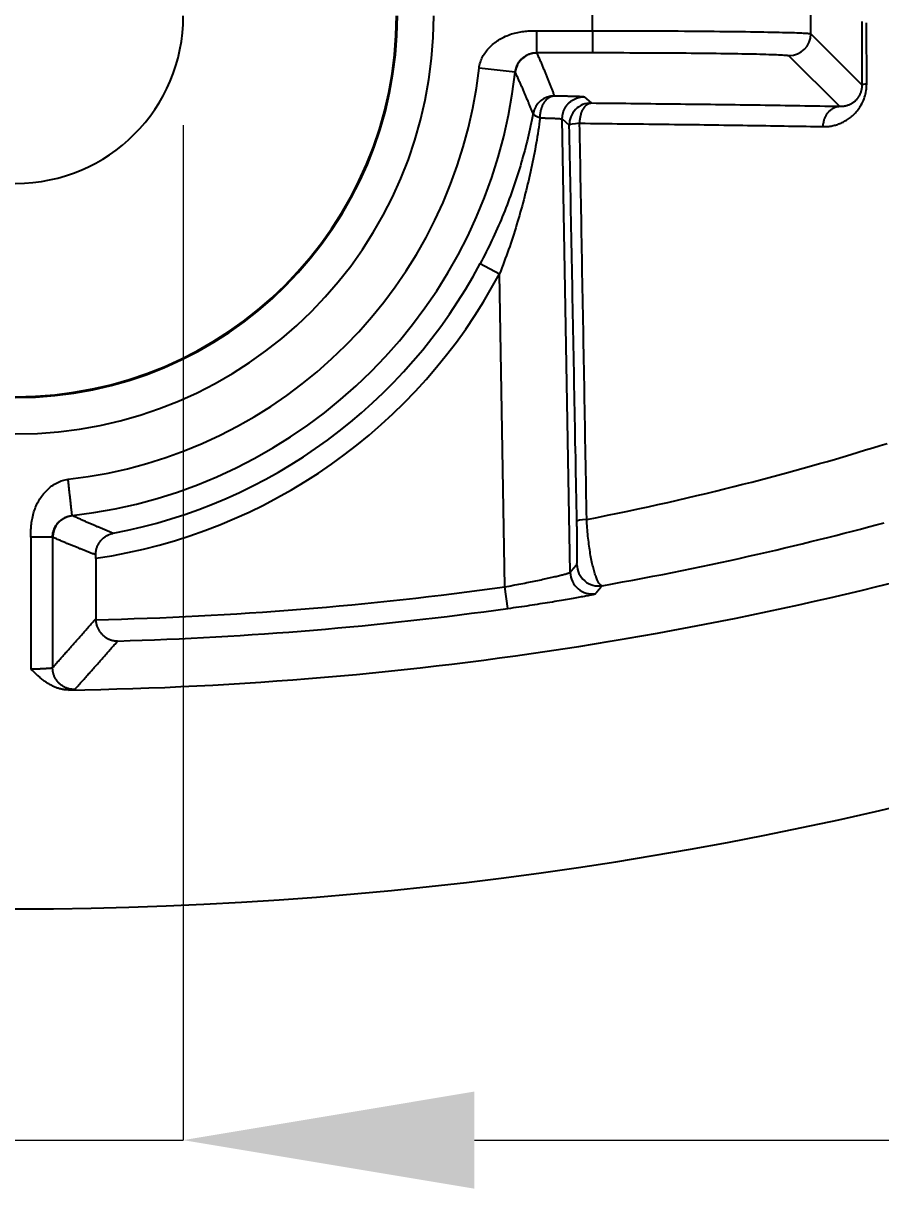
# Model space of a CAD drawing. Extents: x 0 to 395, y 0 to 289.
# Drawn here: x 114.77 to 126.55, y 206.06 to 222.07 of the extents above; entities that cross this region are included whole.
import ezdxf

# ---------------------------------------------------------------- set-up
doc = ezdxf.new("R2010")
doc.units = 0
doc.header["$LTSCALE"] = 10
doc.header["$MEASUREMENT"] = 0
doc.header["$PDMODE"] = 3
doc.header["$PDSIZE"] = -10
doc.layers.get('0').update_dxf_attribs({"linetype": 'CONTINUOUS'})
doc.layers.get('DEFPOINTS').update_dxf_attribs({"linetype": 'CONTINUOUS'})
doc.layers.add('1', color=7, linetype='CONTINUOUS')
doc.styles.add('Daelim Dimension', font='')
doc.styles.get('Daelim Dimension').set_extended_font_data('나눔고딕')
doc.dimstyles.new('DEFAULT', dxfattribs={"dimscale": 2, "dimtxt": 2, "dimasz": 2, "dimexe": 0, "dimexo": 2, "dimgap": 1, "dimtad": 1, "dimdec": 0, "dimzin": 9, "dimdsep": 46, "dimtxsty": 'Daelim Dimension', "dimcen": 0.5, "dimclrd": 5, "dimclre": 5, "dimclrt": 256, "dimadec": 1, "dimazin": 0, "dimtfac": 1, "dimtdec": 0, "dimtix": 1, "dimtmove": 0, "dimatfit": 3, "dimfxl": 1, "dimtolj": 1, "dimtzin": 1, "dimlwd": 9, "dimlwe": 9, "dimarcsym": 0})

# ---------------------------------------------------------------- blocks, each defined once
blk = doc.blocks.new('*D0')
at = {"color": 5, "linetype": 'ByBlock', "lineweight": 9, "ltscale": 0.5, "transparency": 16777216}
for p, q in [((112.37, 220.668), (112.37, 206.731)), ((116.97, 220.668), (116.97, 206.731)), ((108.37, 206.731), (104.37, 206.731)), ((112.37, 206.731), (116.97, 206.731)), ((120.97, 206.731), (152.671, 206.731))]:
    blk.add_line(p, q, dxfattribs=at)
at = {"color": 5, "ltscale": 0.5, "transparency": 16777216}
for points in [[(108.37, 207.398), (108.37, 206.064), (112.37, 206.731)], [(120.97, 207.398), (120.97, 206.064), (116.97, 206.731)]]:
    blk.add_solid(points, dxfattribs=at)
at = {"layer": 'DEFPOINTS', "color": 0, "ltscale": 0.5, "transparency": 16777216}
for p in [(112.37, 224.668), (116.97, 224.668), (116.97, 206.731)]:
    blk.add_point(p, dxfattribs=at)
at = {"color": 7, "ltscale": 0.5, "transparency": 16777216, "insert": (148.817, 211.963), "char_height": 6, "attachment_point": 5, "style": 'Daelim Dimension'}
blk.add_mtext('\\A1;5', dxfattribs=at)

msp = doc.modelspace()

# ---------------------------------------------------------------- linework, layer by layer
at = {"layer": '1'}
for p, q in [((122.591, 221.963), (122.591, 222.372)), ((125.591, 221.921), (125.591, 222.414)), ((121.827, 221.963), (122.591, 221.963)), ((121.827, 221.663), (121.827, 221.963)), ((122.591, 221.963), (122.591, 221.663)), ((125.591, 221.921), (126.297, 221.215)), ((121.827, 221.663), (122.591, 221.663)), ((125.291, 221.621), (125.986, 220.926)), ((121.531, 221.394), (121.034, 221.45)), ((122.477, 221.057), (122.573, 220.972)), ((122.177, 220.752), (122.273, 220.667)), ((122.286, 214.526), (122.177, 220.752)), ((121.05, 218.768), (121.314, 218.627)), ((121.389, 214.329), (121.314, 218.627)), ((114.874, 215.01), (114.874, 213.202)), ((115.174, 215.01), (114.874, 215.01)), ((115.178, 215.009), (115.174, 215.01)), ((115.174, 215.01), (115.174, 213.218)), ((115.767, 214.719), (115.767, 213.89)), ((121.431, 214.032), (121.389, 214.329))]:
    msp.add_line(p, q, dxfattribs=at)
for points in [[(121.034, 221.45), (121.037, 221.47), (121.04, 221.49), (121.045, 221.51), (121.051, 221.53), (121.057, 221.549), (121.065, 221.568), (121.073, 221.587), (121.082, 221.605), (121.092, 221.622), (121.102, 221.64), (121.113, 221.657), (121.125, 221.673), (121.137, 221.689), (121.149, 221.704), (121.163, 221.719), (121.176, 221.734), (121.19, 221.748), (121.205, 221.762), (121.22, 221.775), (121.235, 221.788), (121.251, 221.801), (121.267, 221.813), (121.284, 221.825), (121.301, 221.836), (121.319, 221.847), (121.338, 221.857), (121.356, 221.868), (121.376, 221.877), (121.395, 221.887), (121.416, 221.895), (121.436, 221.904), (121.458, 221.911), (121.479, 221.919), (121.501, 221.925), (121.522, 221.931), (121.544, 221.936), (121.565, 221.941), (121.586, 221.945), (121.607, 221.949), (121.627, 221.952), (121.648, 221.954), (121.668, 221.957), (121.688, 221.958), (121.708, 221.96), (121.727, 221.961), (121.747, 221.962), (121.767, 221.962), (121.787, 221.963), (121.807, 221.963), (121.827, 221.963)], [(122.591, 221.963), (122.684, 221.963), (122.777, 221.963), (122.87, 221.963), (122.963, 221.963), (123.056, 221.963), (123.148, 221.962), (123.239, 221.962), (123.33, 221.962), (123.42, 221.961), (123.509, 221.961), (123.597, 221.961), (123.685, 221.96), (123.771, 221.96), (123.856, 221.959), (123.94, 221.958), (124.023, 221.958), (124.104, 221.957), (124.184, 221.957), (124.262, 221.956), (124.339, 221.955), (124.414, 221.954), (124.487, 221.953), (124.559, 221.953), (124.628, 221.952), (124.696, 221.951), (124.761, 221.95), (124.824, 221.949), (124.886, 221.948), (124.945, 221.947), (125.001, 221.946), (125.056, 221.945), (125.108, 221.944), (125.157, 221.942), (125.204, 221.941), (125.249, 221.94), (125.291, 221.939), (125.33, 221.938), (125.367, 221.937), (125.401, 221.935), (125.432, 221.934), (125.461, 221.933), (125.487, 221.932), (125.51, 221.93), (125.53, 221.929), (125.547, 221.928), (125.561, 221.927), (125.573, 221.925), (125.582, 221.924), (125.588, 221.923), (125.591, 221.921)], [(126.297, 221.215), (126.297, 221.253), (126.297, 221.291), (126.297, 221.329), (126.297, 221.367), (126.296, 221.406), (126.296, 221.444), (126.296, 221.482), (126.296, 221.52), (126.296, 221.558), (126.296, 221.596), (126.296, 221.634), (126.296, 221.672), (126.296, 221.71), (126.296, 221.748), (126.296, 221.786), (126.296, 221.825), (126.296, 221.863), (126.296, 221.901), (126.295, 221.939), (126.295, 221.977), (126.295, 222.015), (126.295, 222.053), (126.295, 222.091)], [(126.359, 221.236), (126.359, 221.274), (126.359, 221.312), (126.359, 221.35), (126.359, 221.388), (126.359, 221.426), (126.359, 221.465), (126.359, 221.503), (126.359, 221.541), (126.359, 221.579), (126.359, 221.617), (126.358, 221.655), (126.358, 221.693), (126.358, 221.731), (126.358, 221.769), (126.358, 221.807), (126.358, 221.845), (126.358, 221.884), (126.358, 221.922), (126.358, 221.96), (126.358, 221.998), (126.358, 222.036), (126.358, 222.074)], [(121.531, 221.394), (121.531, 221.401), (121.533, 221.409), (121.534, 221.416), (121.535, 221.424), (121.537, 221.431), (121.539, 221.439), (121.541, 221.446), (121.543, 221.454), (121.546, 221.461), (121.548, 221.468), (121.551, 221.475), (121.554, 221.482), (121.557, 221.489), (121.561, 221.496), (121.564, 221.503), (121.568, 221.51), (121.572, 221.516), (121.576, 221.523), (121.58, 221.53), (121.585, 221.536), (121.589, 221.543), (121.594, 221.549), (121.6, 221.556), (121.605, 221.562), (121.611, 221.569), (121.617, 221.575), (121.623, 221.581), (121.63, 221.587), (121.637, 221.593), (121.644, 221.599), (121.652, 221.605), (121.66, 221.611), (121.668, 221.616), (121.677, 221.622), (121.686, 221.627), (121.694, 221.631), (121.704, 221.636), (121.713, 221.64), (121.722, 221.643), (121.731, 221.647), (121.74, 221.65), (121.749, 221.653), (121.759, 221.655), (121.768, 221.657), (121.778, 221.659), (121.788, 221.66), (121.797, 221.662), (121.807, 221.662), (121.817, 221.663), (121.827, 221.663)], [(121.829, 221.66), (121.829, 221.66), (121.829, 221.66), (121.829, 221.66), (121.828, 221.66), (121.828, 221.66), (121.828, 221.66), (121.828, 221.66), (121.828, 221.66), (121.828, 221.66), (121.828, 221.661), (121.828, 221.661), (121.828, 221.661), (121.828, 221.661), (121.828, 221.661), (121.828, 221.661), (121.828, 221.661), (121.828, 221.661), (121.828, 221.661), (121.828, 221.661), (121.828, 221.661), (121.828, 221.661), (121.828, 221.661), (121.828, 221.661), (121.828, 221.661), (121.828, 221.661), (121.828, 221.662), (121.828, 221.662), (121.828, 221.662), (121.828, 221.662), (121.828, 221.662), (121.828, 221.662), (121.828, 221.662), (121.828, 221.662), (121.828, 221.662), (121.828, 221.662), (121.828, 221.662), (121.828, 221.662), (121.828, 221.662), (121.827, 221.662), (121.827, 221.662), (121.827, 221.663), (121.827, 221.663), (121.827, 221.663), (121.827, 221.663), (121.827, 221.663), (121.827, 221.663), (121.827, 221.663), (121.827, 221.663), (121.827, 221.663), (121.827, 221.663)], [(122.071, 221.071), (122.067, 221.082), (122.062, 221.092), (122.058, 221.103), (122.054, 221.114), (122.05, 221.125), (122.046, 221.137), (122.041, 221.148), (122.037, 221.159), (122.033, 221.17), (122.028, 221.181), (122.024, 221.192), (122.02, 221.204), (122.015, 221.215), (122.011, 221.226), (122.006, 221.238), (122.002, 221.249), (121.997, 221.261), (121.992, 221.272), (121.988, 221.284), (121.983, 221.295), (121.979, 221.307), (121.974, 221.319), (121.969, 221.33), (121.964, 221.342), (121.959, 221.354), (121.955, 221.366), (121.95, 221.377), (121.945, 221.389), (121.94, 221.401), (121.935, 221.413), (121.93, 221.425), (121.925, 221.437), (121.92, 221.449), (121.915, 221.461), (121.91, 221.473), (121.904, 221.486), (121.899, 221.498), (121.894, 221.51), (121.889, 221.522), (121.883, 221.535), (121.878, 221.547), (121.873, 221.559), (121.867, 221.572), (121.862, 221.584), (121.856, 221.597), (121.851, 221.609), (121.845, 221.622), (121.84, 221.635), (121.834, 221.647), (121.829, 221.66)], [(122.591, 221.663), (122.679, 221.663), (122.766, 221.663), (122.852, 221.663), (122.937, 221.663), (123.021, 221.663), (123.104, 221.662), (123.185, 221.662), (123.266, 221.662), (123.345, 221.661), (123.423, 221.661), (123.501, 221.661), (123.578, 221.66), (123.654, 221.66), (123.729, 221.659), (123.804, 221.659), (123.877, 221.658), (123.949, 221.657), (124.02, 221.657), (124.09, 221.656), (124.158, 221.655), (124.225, 221.654), (124.29, 221.654), (124.353, 221.653), (124.415, 221.652), (124.475, 221.651), (124.533, 221.65), (124.589, 221.649), (124.643, 221.648), (124.696, 221.647), (124.747, 221.646), (124.796, 221.645), (124.843, 221.644), (124.889, 221.643), (124.933, 221.642), (124.975, 221.641), (125.014, 221.639), (125.052, 221.638), (125.086, 221.637), (125.118, 221.636), (125.148, 221.634), (125.174, 221.633), (125.198, 221.632), (125.22, 221.63), (125.238, 221.629), (125.253, 221.628), (125.266, 221.626), (125.276, 221.625), (125.283, 221.624), (125.288, 221.623), (125.291, 221.621)], [(121.776, 220.826), (121.772, 220.837), (121.767, 220.847), (121.763, 220.858), (121.759, 220.869), (121.755, 220.879), (121.75, 220.89), (121.746, 220.901), (121.742, 220.911), (121.737, 220.922), (121.733, 220.933), (121.728, 220.944), (121.724, 220.955), (121.719, 220.965), (121.715, 220.976), (121.71, 220.987), (121.706, 220.998), (121.701, 221.009), (121.696, 221.021), (121.692, 221.032), (121.687, 221.043), (121.682, 221.054), (121.677, 221.065), (121.673, 221.077), (121.668, 221.088), (121.663, 221.099), (121.658, 221.111), (121.653, 221.122), (121.648, 221.133), (121.643, 221.145), (121.638, 221.156), (121.633, 221.168), (121.628, 221.179), (121.623, 221.191), (121.618, 221.203), (121.612, 221.214), (121.607, 221.226), (121.602, 221.238), (121.597, 221.25), (121.591, 221.261), (121.586, 221.273), (121.581, 221.285), (121.575, 221.297), (121.57, 221.309), (121.564, 221.321), (121.559, 221.333), (121.553, 221.345), (121.548, 221.357), (121.542, 221.369), (121.536, 221.381), (121.531, 221.394)], [(125.76, 220.647), (125.775, 220.647), (125.791, 220.647), (125.807, 220.648), (125.822, 220.649), (125.838, 220.65), (125.853, 220.652), (125.869, 220.655), (125.884, 220.658), (125.9, 220.661), (125.915, 220.665), (125.93, 220.669), (125.946, 220.673), (125.961, 220.678), (125.976, 220.683), (125.991, 220.689), (126.006, 220.696), (126.021, 220.702), (126.036, 220.709), (126.051, 220.717), (126.065, 220.725), (126.08, 220.734), (126.094, 220.743), (126.108, 220.753), (126.122, 220.763), (126.136, 220.773), (126.15, 220.785), (126.164, 220.796), (126.177, 220.809), (126.19, 220.822), (126.203, 220.835), (126.216, 220.849), (126.228, 220.864), (126.24, 220.88), (126.252, 220.896), (126.264, 220.913), (126.275, 220.93), (126.285, 220.948), (126.295, 220.967), (126.304, 220.987), (126.313, 221.007), (126.322, 221.028), (126.329, 221.05), (126.336, 221.072), (126.342, 221.094), (126.347, 221.117), (126.351, 221.141), (126.355, 221.164), (126.357, 221.188), (126.358, 221.212), (126.359, 221.236)], [(125.986, 220.926), (125.998, 220.926), (126.011, 220.926), (126.022, 220.927), (126.034, 220.928), (126.045, 220.929), (126.056, 220.931), (126.066, 220.933), (126.076, 220.935), (126.086, 220.938), (126.096, 220.941), (126.105, 220.944), (126.114, 220.948), (126.123, 220.951), (126.131, 220.955), (126.14, 220.959), (126.148, 220.964), (126.155, 220.968), (126.163, 220.973), (126.17, 220.977), (126.177, 220.982), (126.184, 220.987), (126.191, 220.992), (126.197, 220.998), (126.203, 221.003), (126.209, 221.009), (126.215, 221.014), (126.22, 221.02), (126.226, 221.026), (126.231, 221.031), (126.235, 221.037), (126.24, 221.044), (126.245, 221.05), (126.249, 221.057), (126.254, 221.063), (126.258, 221.071), (126.263, 221.078), (126.267, 221.086), (126.271, 221.094), (126.274, 221.103), (126.278, 221.111), (126.281, 221.12), (126.284, 221.129), (126.287, 221.138), (126.289, 221.148), (126.291, 221.158), (126.293, 221.168), (126.295, 221.179), (126.296, 221.191), (126.297, 221.203), (126.297, 221.215)], [(121.872, 220.767), (121.872, 220.777), (121.873, 220.786), (121.873, 220.795), (121.874, 220.805), (121.875, 220.814), (121.876, 220.824), (121.877, 220.833), (121.879, 220.842), (121.88, 220.851), (121.882, 220.86), (121.884, 220.869), (121.886, 220.878), (121.889, 220.887), (121.891, 220.895), (121.894, 220.904), (121.897, 220.912), (121.9, 220.92), (121.903, 220.928), (121.907, 220.936), (121.91, 220.944), (121.914, 220.952), (121.918, 220.959), (121.922, 220.966), (121.926, 220.974), (121.93, 220.98), (121.935, 220.987), (121.939, 220.993), (121.944, 221), (121.949, 221.006), (121.954, 221.011), (121.959, 221.017), (121.964, 221.022), (121.97, 221.027), (121.975, 221.032), (121.981, 221.036), (121.986, 221.041), (121.992, 221.045), (121.998, 221.048), (122.003, 221.052), (122.009, 221.055), (122.015, 221.058), (122.021, 221.06), (122.027, 221.063), (122.033, 221.065), (122.04, 221.066), (122.046, 221.068), (122.052, 221.069), (122.058, 221.07), (122.064, 221.07), (122.071, 221.071)], [(122.071, 221.071), (122.078, 221.071), (122.086, 221.07), (122.093, 221.07), (122.1, 221.07), (122.107, 221.07), (122.115, 221.07), (122.122, 221.07), (122.129, 221.07), (122.136, 221.07), (122.143, 221.07), (122.149, 221.07), (122.156, 221.069), (122.163, 221.069), (122.169, 221.069), (122.176, 221.069), (122.183, 221.069), (122.189, 221.069), (122.195, 221.069), (122.202, 221.069), (122.208, 221.068), (122.214, 221.068), (122.22, 221.068), (122.226, 221.068), (122.232, 221.068), (122.238, 221.068), (122.244, 221.068), (122.25, 221.068), (122.255, 221.067), (122.261, 221.067), (122.267, 221.067), (122.272, 221.067), (122.278, 221.067), (122.283, 221.067), (122.288, 221.067), (122.294, 221.067), (122.299, 221.066), (122.304, 221.066), (122.309, 221.066), (122.314, 221.066), (122.319, 221.066), (122.324, 221.066), (122.329, 221.066), (122.333, 221.066), (122.338, 221.065), (122.343, 221.065), (122.347, 221.065), (122.352, 221.065), (122.356, 221.065), (122.36, 221.065), (122.365, 221.065)], [(122.177, 220.752), (122.177, 220.76), (122.177, 220.769), (122.178, 220.778), (122.179, 220.787), (122.18, 220.796), (122.181, 220.805), (122.183, 220.814), (122.184, 220.823), (122.187, 220.832), (122.189, 220.841), (122.192, 220.85), (122.195, 220.859), (122.198, 220.868), (122.202, 220.877), (122.206, 220.886), (122.211, 220.895), (122.215, 220.903), (122.22, 220.912), (122.226, 220.92), (122.231, 220.929), (122.237, 220.937), (122.243, 220.945), (122.25, 220.952), (122.256, 220.96), (122.263, 220.967), (122.27, 220.974), (122.278, 220.981), (122.285, 220.988), (122.293, 220.994), (122.301, 221), (122.309, 221.006), (122.318, 221.011), (122.326, 221.016), (122.335, 221.021), (122.343, 221.025), (122.352, 221.03), (122.361, 221.034), (122.37, 221.037), (122.379, 221.04), (122.388, 221.043), (122.397, 221.046), (122.406, 221.048), (122.415, 221.05), (122.424, 221.052), (122.433, 221.054), (122.442, 221.055), (122.451, 221.056), (122.46, 221.056), (122.468, 221.057), (122.477, 221.057)], [(122.365, 221.065), (122.369, 221.064), (122.373, 221.064), (122.377, 221.064), (122.381, 221.064), (122.385, 221.064), (122.389, 221.064), (122.393, 221.063), (122.397, 221.063), (122.4, 221.063), (122.404, 221.063), (122.407, 221.063), (122.411, 221.063), (122.414, 221.063), (122.417, 221.062), (122.42, 221.062), (122.423, 221.062), (122.426, 221.062), (122.429, 221.062), (122.432, 221.062), (122.434, 221.062), (122.437, 221.061), (122.44, 221.061), (122.442, 221.061), (122.444, 221.061), (122.447, 221.061), (122.449, 221.061), (122.451, 221.06), (122.453, 221.06), (122.455, 221.06), (122.457, 221.06), (122.459, 221.06), (122.46, 221.06), (122.462, 221.06), (122.464, 221.059), (122.465, 221.059), (122.466, 221.059), (122.468, 221.059), (122.469, 221.059), (122.47, 221.059), (122.471, 221.058), (122.472, 221.058), (122.473, 221.058), (122.474, 221.058), (122.475, 221.058), (122.475, 221.058), (122.476, 221.058), (122.476, 221.057), (122.477, 221.057), (122.477, 221.057), (122.477, 221.057)], [(121.776, 220.826), (121.768, 220.784), (121.759, 220.741), (121.75, 220.699), (121.741, 220.657), (121.732, 220.614), (121.723, 220.572), (121.713, 220.53), (121.703, 220.488), (121.693, 220.445), (121.682, 220.403), (121.671, 220.361), (121.66, 220.319), (121.649, 220.278), (121.637, 220.236), (121.626, 220.194), (121.614, 220.152), (121.601, 220.11), (121.589, 220.069), (121.576, 220.027), (121.563, 219.986), (121.549, 219.944), (121.536, 219.903), (121.522, 219.861), (121.508, 219.82), (121.493, 219.779), (121.479, 219.737), (121.464, 219.696), (121.449, 219.655), (121.433, 219.614), (121.418, 219.573), (121.402, 219.532), (121.386, 219.491), (121.369, 219.45), (121.352, 219.41), (121.335, 219.369), (121.318, 219.328), (121.301, 219.288), (121.283, 219.247), (121.265, 219.207), (121.247, 219.167), (121.228, 219.126), (121.209, 219.086), (121.19, 219.046), (121.171, 219.006), (121.151, 218.966), (121.131, 218.926), (121.111, 218.887), (121.091, 218.847), (121.07, 218.808), (121.05, 218.768)], [(122.415, 220.693), (122.416, 220.702), (122.417, 220.71), (122.418, 220.719), (122.418, 220.728), (122.42, 220.737), (122.421, 220.746), (122.422, 220.754), (122.423, 220.763), (122.425, 220.771), (122.426, 220.78), (122.428, 220.788), (122.43, 220.796), (122.432, 220.804), (122.434, 220.812), (122.436, 220.82), (122.438, 220.828), (122.441, 220.835), (122.443, 220.843), (122.446, 220.85), (122.449, 220.857), (122.452, 220.864), (122.455, 220.871), (122.459, 220.877), (122.462, 220.884), (122.466, 220.89), (122.47, 220.896), (122.473, 220.902), (122.477, 220.907), (122.481, 220.913), (122.485, 220.918), (122.489, 220.923), (122.493, 220.928), (122.497, 220.932), (122.501, 220.937), (122.505, 220.941), (122.509, 220.945), (122.514, 220.948), (122.518, 220.951), (122.522, 220.955), (122.526, 220.957), (122.531, 220.96), (122.535, 220.962), (122.54, 220.964), (122.544, 220.966), (122.549, 220.968), (122.553, 220.969), (122.558, 220.97), (122.563, 220.971), (122.568, 220.971), (122.573, 220.972)], [(122.573, 220.972), (122.641, 220.971), (122.71, 220.97), (122.778, 220.97), (122.846, 220.969), (122.915, 220.968), (122.983, 220.968), (123.051, 220.967), (123.12, 220.966), (123.188, 220.965), (123.256, 220.965), (123.325, 220.964), (123.393, 220.963), (123.462, 220.962), (123.53, 220.962), (123.598, 220.961), (123.667, 220.96), (123.735, 220.959), (123.803, 220.958), (123.871, 220.957), (123.939, 220.957), (124.008, 220.956), (124.076, 220.955), (124.144, 220.954), (124.212, 220.953), (124.28, 220.952), (124.348, 220.951), (124.416, 220.95), (124.484, 220.95), (124.553, 220.949), (124.621, 220.948), (124.689, 220.947), (124.757, 220.946), (124.826, 220.945), (124.894, 220.944), (124.963, 220.943), (125.031, 220.942), (125.1, 220.941), (125.168, 220.94), (125.237, 220.938), (125.305, 220.937), (125.373, 220.936), (125.442, 220.935), (125.51, 220.934), (125.579, 220.933), (125.647, 220.932), (125.715, 220.931), (125.783, 220.929), (125.851, 220.928), (125.918, 220.927), (125.986, 220.926)], [(125.76, 220.647), (125.76, 220.655), (125.761, 220.663), (125.762, 220.671), (125.763, 220.68), (125.764, 220.688), (125.766, 220.696), (125.768, 220.705), (125.769, 220.713), (125.772, 220.722), (125.774, 220.73), (125.776, 220.738), (125.779, 220.747), (125.782, 220.755), (125.785, 220.763), (125.788, 220.771), (125.792, 220.779), (125.796, 220.787), (125.8, 220.795), (125.804, 220.802), (125.808, 220.81), (125.812, 220.817), (125.817, 220.824), (125.822, 220.831), (125.827, 220.838), (125.832, 220.844), (125.837, 220.851), (125.843, 220.857), (125.848, 220.863), (125.854, 220.868), (125.86, 220.874), (125.866, 220.879), (125.872, 220.884), (125.878, 220.888), (125.884, 220.893), (125.89, 220.897), (125.897, 220.9), (125.903, 220.904), (125.909, 220.907), (125.916, 220.91), (125.922, 220.913), (125.929, 220.915), (125.935, 220.918), (125.942, 220.919), (125.948, 220.921), (125.955, 220.922), (125.961, 220.924), (125.967, 220.925), (125.974, 220.925), (125.98, 220.926), (125.986, 220.926)], [(121.872, 220.767), (121.866, 220.724), (121.86, 220.68), (121.853, 220.636), (121.846, 220.592), (121.84, 220.549), (121.832, 220.505), (121.825, 220.462), (121.818, 220.418), (121.81, 220.375), (121.802, 220.331), (121.794, 220.288), (121.785, 220.244), (121.777, 220.201), (121.768, 220.158), (121.759, 220.114), (121.75, 220.071), (121.741, 220.028), (121.731, 219.985), (121.721, 219.942), (121.711, 219.899), (121.701, 219.856), (121.691, 219.813), (121.68, 219.77), (121.669, 219.727), (121.658, 219.684), (121.647, 219.641), (121.635, 219.598), (121.624, 219.555), (121.612, 219.513), (121.6, 219.47), (121.588, 219.427), (121.575, 219.385), (121.563, 219.342), (121.55, 219.299), (121.537, 219.257), (121.523, 219.215), (121.51, 219.172), (121.496, 219.13), (121.482, 219.088), (121.468, 219.045), (121.454, 219.003), (121.439, 218.961), (121.424, 218.919), (121.409, 218.877), (121.394, 218.835), (121.378, 218.794), (121.363, 218.752), (121.347, 218.71), (121.331, 218.669), (121.314, 218.627)], [(121.872, 220.767), (121.883, 220.767), (121.894, 220.767), (121.905, 220.766), (121.916, 220.766), (121.926, 220.766), (121.936, 220.766), (121.947, 220.765), (121.956, 220.765), (121.966, 220.765), (121.976, 220.764), (121.985, 220.764), (121.994, 220.764), (122.003, 220.764), (122.012, 220.763), (122.02, 220.763), (122.029, 220.763), (122.037, 220.762), (122.045, 220.762), (122.052, 220.762), (122.06, 220.761), (122.067, 220.761), (122.074, 220.761), (122.081, 220.76), (122.088, 220.76), (122.094, 220.76), (122.1, 220.759), (122.106, 220.759), (122.112, 220.759), (122.117, 220.758), (122.123, 220.758), (122.128, 220.758), (122.132, 220.757), (122.137, 220.757), (122.141, 220.757), (122.145, 220.757), (122.149, 220.756), (122.153, 220.756), (122.156, 220.756), (122.159, 220.755), (122.162, 220.755), (122.165, 220.755), (122.167, 220.754), (122.169, 220.754), (122.171, 220.754), (122.173, 220.753), (122.174, 220.753), (122.175, 220.753), (122.176, 220.752), (122.177, 220.752), (122.177, 220.752)], [(122.377, 215.227), (122.375, 215.336), (122.373, 215.445), (122.371, 215.554), (122.369, 215.663), (122.367, 215.772), (122.365, 215.88), (122.363, 215.989), (122.361, 216.098), (122.359, 216.207), (122.356, 216.316), (122.354, 216.424), (122.352, 216.533), (122.35, 216.642), (122.348, 216.751), (122.346, 216.86), (122.344, 216.968), (122.342, 217.077), (122.34, 217.186), (122.338, 217.295), (122.336, 217.404), (122.334, 217.512), (122.331, 217.621), (122.329, 217.73), (122.327, 217.839), (122.325, 217.948), (122.323, 218.056), (122.321, 218.165), (122.319, 218.274), (122.317, 218.383), (122.315, 218.491), (122.313, 218.6), (122.311, 218.709), (122.309, 218.818), (122.307, 218.926), (122.304, 219.035), (122.302, 219.144), (122.3, 219.253), (122.298, 219.362), (122.296, 219.47), (122.294, 219.579), (122.292, 219.688), (122.29, 219.797), (122.288, 219.905), (122.286, 220.014), (122.284, 220.123), (122.282, 220.232), (122.28, 220.34), (122.277, 220.449), (122.275, 220.558), (122.273, 220.667)], [(122.415, 220.693), (122.49, 220.692), (122.565, 220.691), (122.639, 220.69), (122.713, 220.69), (122.787, 220.689), (122.86, 220.688), (122.933, 220.687), (123.006, 220.686), (123.078, 220.686), (123.151, 220.685), (123.223, 220.684), (123.294, 220.683), (123.365, 220.682), (123.436, 220.682), (123.507, 220.681), (123.577, 220.68), (123.647, 220.679), (123.717, 220.678), (123.786, 220.677), (123.855, 220.676), (123.924, 220.675), (123.992, 220.675), (124.06, 220.674), (124.128, 220.673), (124.195, 220.672), (124.262, 220.671), (124.329, 220.67), (124.395, 220.669), (124.461, 220.668), (124.527, 220.667), (124.592, 220.666), (124.657, 220.665), (124.721, 220.664), (124.785, 220.663), (124.849, 220.662), (124.912, 220.661), (124.975, 220.66), (125.038, 220.659), (125.1, 220.658), (125.162, 220.657), (125.224, 220.656), (125.285, 220.655), (125.346, 220.654), (125.406, 220.653), (125.466, 220.652), (125.525, 220.651), (125.585, 220.65), (125.643, 220.649), (125.702, 220.648), (125.76, 220.647)], [(122.513, 215.254), (122.511, 215.362), (122.509, 215.471), (122.507, 215.58), (122.505, 215.689), (122.503, 215.798), (122.501, 215.907), (122.499, 216.015), (122.497, 216.124), (122.495, 216.233), (122.493, 216.342), (122.491, 216.451), (122.489, 216.559), (122.487, 216.668), (122.485, 216.777), (122.483, 216.886), (122.482, 216.995), (122.48, 217.103), (122.478, 217.212), (122.476, 217.321), (122.474, 217.43), (122.472, 217.539), (122.47, 217.647), (122.468, 217.756), (122.466, 217.865), (122.464, 217.974), (122.462, 218.082), (122.46, 218.191), (122.458, 218.3), (122.456, 218.409), (122.454, 218.518), (122.452, 218.626), (122.45, 218.735), (122.448, 218.844), (122.446, 218.953), (122.444, 219.061), (122.442, 219.17), (122.441, 219.279), (122.439, 219.388), (122.437, 219.496), (122.435, 219.605), (122.433, 219.714), (122.431, 219.823), (122.429, 219.931), (122.427, 220.04), (122.425, 220.149), (122.423, 220.258), (122.421, 220.366), (122.419, 220.475), (122.417, 220.584), (122.415, 220.693)], [(122.513, 215.254), (122.656, 215.282), (122.798, 215.311), (122.939, 215.34), (123.079, 215.369), (123.217, 215.398), (123.355, 215.428), (123.491, 215.458), (123.626, 215.488), (123.759, 215.519), (123.892, 215.549), (124.023, 215.58), (124.152, 215.611), (124.281, 215.642), (124.407, 215.673), (124.533, 215.704), (124.657, 215.736), (124.78, 215.767), (124.901, 215.799), (125.021, 215.83), (125.14, 215.862), (125.257, 215.894), (125.372, 215.925), (125.487, 215.957), (125.599, 215.988), (125.71, 216.02), (125.82, 216.051), (125.928, 216.083), (126.034, 216.114), (126.139, 216.145), (126.242, 216.176), (126.344, 216.207), (126.444, 216.238), (126.542, 216.268), (126.639, 216.298)], [(114.874, 215.01), (114.874, 215.033), (114.875, 215.055), (114.875, 215.075), (114.876, 215.095), (114.877, 215.113), (114.878, 215.131), (114.879, 215.151), (114.881, 215.172), (114.883, 215.192), (114.886, 215.213), (114.889, 215.233), (114.892, 215.252), (114.897, 215.273), (114.901, 215.295), (114.907, 215.317), (114.913, 215.339), (114.919, 215.36), (114.926, 215.381), (114.934, 215.401), (114.942, 215.421), (114.95, 215.441), (114.96, 215.461), (114.969, 215.48), (114.979, 215.499), (114.99, 215.518), (115.001, 215.536), (115.013, 215.553), (115.024, 215.57), (115.037, 215.587), (115.049, 215.603), (115.062, 215.618), (115.075, 215.633), (115.089, 215.647), (115.103, 215.661), (115.118, 215.675), (115.133, 215.688), (115.148, 215.7), (115.165, 215.713), (115.183, 215.725), (115.201, 215.737), (115.219, 215.748), (115.237, 215.758), (115.255, 215.766), (115.274, 215.774), (115.292, 215.782), (115.311, 215.788), (115.33, 215.793), (115.349, 215.798), (115.368, 215.801), (115.388, 215.804)], [(115.444, 215.307), (115.444, 215.307), (115.444, 215.308), (115.444, 215.309), (115.443, 215.311), (115.443, 215.313), (115.443, 215.315), (115.443, 215.318), (115.442, 215.321), (115.442, 215.325), (115.441, 215.329), (115.441, 215.334), (115.44, 215.339), (115.44, 215.345), (115.439, 215.352), (115.438, 215.358), (115.437, 215.366), (115.436, 215.373), (115.435, 215.382), (115.434, 215.39), (115.433, 215.399), (115.432, 215.409), (115.431, 215.419), (115.43, 215.43), (115.429, 215.441), (115.427, 215.452), (115.426, 215.464), (115.425, 215.476), (115.423, 215.488), (115.422, 215.501), (115.42, 215.514), (115.419, 215.528), (115.417, 215.541), (115.416, 215.555), (115.414, 215.569), (115.413, 215.584), (115.411, 215.598), (115.409, 215.613), (115.408, 215.627), (115.406, 215.642), (115.404, 215.657), (115.403, 215.672), (115.401, 215.687), (115.399, 215.702), (115.398, 215.716), (115.396, 215.731), (115.394, 215.746), (115.393, 215.761), (115.391, 215.775), (115.389, 215.789), (115.388, 215.804)], [(115.174, 215.01), (115.175, 215.02), (115.175, 215.03), (115.176, 215.04), (115.177, 215.05), (115.179, 215.06), (115.18, 215.069), (115.182, 215.079), (115.185, 215.088), (115.188, 215.097), (115.191, 215.107), (115.194, 215.116), (115.198, 215.125), (115.202, 215.134), (115.206, 215.143), (115.211, 215.152), (115.216, 215.161), (115.221, 215.169), (115.226, 215.177), (115.232, 215.185), (115.238, 215.193), (115.244, 215.2), (115.25, 215.207), (115.256, 215.214), (115.262, 215.22), (115.269, 215.226), (115.275, 215.232), (115.281, 215.238), (115.288, 215.243), (115.294, 215.248), (115.301, 215.253), (115.307, 215.257), (115.314, 215.261), (115.321, 215.266), (115.328, 215.269), (115.334, 215.273), (115.341, 215.277), (115.348, 215.28), (115.355, 215.283), (115.362, 215.286), (115.369, 215.289), (115.376, 215.292), (115.384, 215.294), (115.391, 215.296), (115.398, 215.298), (115.406, 215.3), (115.413, 215.302), (115.421, 215.303), (115.429, 215.305), (115.436, 215.306), (115.444, 215.307)], [(116.007, 215.063), (115.996, 215.067), (115.986, 215.072), (115.976, 215.076), (115.966, 215.08), (115.955, 215.084), (115.945, 215.088), (115.935, 215.092), (115.924, 215.097), (115.914, 215.101), (115.903, 215.105), (115.893, 215.11), (115.882, 215.114), (115.871, 215.118), (115.861, 215.123), (115.85, 215.127), (115.839, 215.132), (115.829, 215.136), (115.818, 215.141), (115.807, 215.145), (115.796, 215.15), (115.785, 215.154), (115.774, 215.159), (115.763, 215.164), (115.752, 215.168), (115.741, 215.173), (115.73, 215.178), (115.719, 215.183), (115.708, 215.188), (115.697, 215.193), (115.685, 215.198), (115.674, 215.203), (115.662, 215.208), (115.651, 215.213), (115.639, 215.218), (115.628, 215.223), (115.616, 215.228), (115.604, 215.234), (115.592, 215.239), (115.58, 215.244), (115.568, 215.25), (115.556, 215.255), (115.544, 215.261), (115.531, 215.266), (115.519, 215.272), (115.507, 215.278), (115.494, 215.283), (115.482, 215.289), (115.469, 215.295), (115.457, 215.301), (115.444, 215.307)], [(122.377, 214.635), (122.377, 214.636), (122.378, 214.64), (122.378, 214.645), (122.379, 214.651), (122.379, 214.658), (122.379, 214.667), (122.38, 214.676), (122.38, 214.686), (122.38, 214.697), (122.381, 214.708), (122.381, 214.72), (122.381, 214.733), (122.381, 214.745), (122.381, 214.758), (122.381, 214.772), (122.381, 214.785), (122.381, 214.799), (122.381, 214.813), (122.381, 214.827), (122.381, 214.841), (122.381, 214.855), (122.381, 214.869), (122.381, 214.883), (122.381, 214.897), (122.381, 214.911), (122.381, 214.925), (122.381, 214.938), (122.381, 214.952), (122.381, 214.965), (122.381, 214.978), (122.381, 214.991), (122.381, 215.004), (122.38, 215.016), (122.38, 215.029), (122.38, 215.041), (122.38, 215.054), (122.38, 215.066), (122.38, 215.078), (122.38, 215.09), (122.379, 215.102), (122.379, 215.115), (122.379, 215.127), (122.379, 215.139), (122.379, 215.151), (122.378, 215.163), (122.378, 215.176), (122.378, 215.189), (122.378, 215.201), (122.378, 215.214), (122.377, 215.227)], [(122.726, 214.344), (122.721, 214.344), (122.716, 214.345), (122.711, 214.347), (122.706, 214.35), (122.702, 214.354), (122.697, 214.359), (122.692, 214.364), (122.686, 214.37), (122.681, 214.378), (122.676, 214.386), (122.671, 214.395), (122.666, 214.404), (122.661, 214.415), (122.655, 214.426), (122.65, 214.439), (122.645, 214.452), (122.64, 214.466), (122.635, 214.48), (122.629, 214.496), (122.624, 214.512), (122.619, 214.529), (122.614, 214.546), (122.609, 214.565), (122.604, 214.584), (122.599, 214.603), (122.594, 214.624), (122.589, 214.645), (122.585, 214.667), (122.58, 214.689), (122.575, 214.712), (122.571, 214.735), (122.566, 214.76), (122.562, 214.784), (122.558, 214.809), (122.554, 214.835), (122.55, 214.861), (122.547, 214.887), (122.543, 214.914), (122.54, 214.941), (122.536, 214.969), (122.533, 214.997), (122.53, 215.025), (122.527, 215.053), (122.525, 215.081), (122.522, 215.11), (122.52, 215.139), (122.518, 215.167), (122.516, 215.196), (122.514, 215.225), (122.513, 215.254)], [(115.767, 214.767), (115.767, 214.777), (115.767, 214.787), (115.768, 214.797), (115.769, 214.807), (115.771, 214.817), (115.772, 214.826), (115.774, 214.836), (115.777, 214.845), (115.779, 214.854), (115.782, 214.863), (115.785, 214.872), (115.788, 214.88), (115.792, 214.889), (115.795, 214.897), (115.799, 214.905), (115.803, 214.913), (115.808, 214.92), (115.812, 214.928), (115.817, 214.935), (115.821, 214.942), (115.826, 214.949), (115.831, 214.955), (115.836, 214.962), (115.842, 214.968), (115.847, 214.974), (115.852, 214.979), (115.858, 214.985), (115.864, 214.99), (115.869, 214.996), (115.875, 215.001), (115.881, 215.006), (115.887, 215.01), (115.893, 215.015), (115.9, 215.019), (115.906, 215.023), (115.912, 215.027), (115.919, 215.031), (115.925, 215.034), (115.932, 215.038), (115.938, 215.041), (115.945, 215.044), (115.951, 215.047), (115.958, 215.049), (115.965, 215.052), (115.972, 215.054), (115.979, 215.056), (115.986, 215.058), (115.993, 215.06), (116, 215.062), (116.007, 215.063)], [(122.726, 214.344), (122.867, 214.369), (123.006, 214.395), (123.145, 214.42), (123.283, 214.446), (123.42, 214.473), (123.556, 214.499), (123.691, 214.526), (123.825, 214.553), (123.958, 214.58), (124.091, 214.608), (124.222, 214.635), (124.352, 214.663), (124.481, 214.691), (124.609, 214.719), (124.736, 214.748), (124.862, 214.776), (124.986, 214.805), (125.109, 214.833), (125.232, 214.862), (125.352, 214.891), (125.472, 214.92), (125.59, 214.949), (125.707, 214.977), (125.823, 215.006), (125.937, 215.035), (126.051, 215.064), (126.162, 215.094), (126.273, 215.122), (126.382, 215.151), (126.49, 215.18), (126.597, 215.209)], [(115.767, 214.767), (115.756, 214.771), (115.745, 214.775), (115.735, 214.779), (115.724, 214.783), (115.713, 214.787), (115.702, 214.791), (115.691, 214.796), (115.68, 214.8), (115.669, 214.804), (115.658, 214.808), (115.647, 214.813), (115.636, 214.817), (115.625, 214.821), (115.614, 214.826), (115.603, 214.83), (115.592, 214.834), (115.58, 214.839), (115.569, 214.843), (115.558, 214.848), (115.547, 214.852), (115.535, 214.857), (115.524, 214.862), (115.512, 214.866), (115.501, 214.871), (115.489, 214.876), (115.478, 214.88), (115.466, 214.885), (115.454, 214.89), (115.442, 214.895), (115.431, 214.9), (115.419, 214.905), (115.407, 214.91), (115.395, 214.915), (115.382, 214.92), (115.37, 214.925), (115.358, 214.93), (115.345, 214.936), (115.333, 214.941), (115.32, 214.946), (115.308, 214.952), (115.295, 214.957), (115.282, 214.963), (115.269, 214.968), (115.256, 214.974), (115.243, 214.98), (115.23, 214.985), (115.217, 214.991), (115.204, 214.997), (115.191, 215.003), (115.178, 215.009)], [(115.767, 214.719), (115.767, 214.72), (115.767, 214.721), (115.767, 214.722), (115.767, 214.723), (115.767, 214.724), (115.767, 214.725), (115.767, 214.726), (115.767, 214.727), (115.767, 214.728), (115.767, 214.729), (115.767, 214.73), (115.767, 214.73), (115.767, 214.731), (115.767, 214.732), (115.767, 214.733), (115.767, 214.734), (115.767, 214.735), (115.767, 214.736), (115.767, 214.737), (115.767, 214.738), (115.767, 214.739), (115.767, 214.74), (115.767, 214.741), (115.767, 214.742), (115.767, 214.743), (115.767, 214.744), (115.767, 214.745), (115.767, 214.746), (115.767, 214.747), (115.767, 214.748), (115.767, 214.749), (115.767, 214.75), (115.767, 214.751), (115.767, 214.751), (115.767, 214.752), (115.767, 214.753), (115.767, 214.754), (115.767, 214.755), (115.767, 214.756), (115.767, 214.757), (115.767, 214.758), (115.767, 214.759), (115.767, 214.76), (115.767, 214.761), (115.767, 214.762), (115.767, 214.763), (115.767, 214.764), (115.767, 214.765), (115.767, 214.766), (115.767, 214.767)], [(122.286, 214.526), (122.288, 214.528), (122.289, 214.53), (122.291, 214.532), (122.293, 214.534), (122.295, 214.537), (122.297, 214.539), (122.299, 214.541), (122.3, 214.543), (122.302, 214.545), (122.304, 214.548), (122.306, 214.55), (122.308, 214.552), (122.309, 214.554), (122.311, 214.556), (122.313, 214.558), (122.315, 214.561), (122.317, 214.563), (122.319, 214.565), (122.32, 214.567), (122.322, 214.569), (122.324, 214.572), (122.326, 214.574), (122.328, 214.576), (122.329, 214.578), (122.331, 214.58), (122.333, 214.582), (122.335, 214.585), (122.337, 214.587), (122.338, 214.589), (122.34, 214.591), (122.342, 214.593), (122.344, 214.595), (122.346, 214.598), (122.348, 214.6), (122.349, 214.602), (122.351, 214.604), (122.353, 214.606), (122.355, 214.609), (122.357, 214.611), (122.358, 214.613), (122.36, 214.615), (122.362, 214.617), (122.364, 214.619), (122.366, 214.622), (122.368, 214.624), (122.369, 214.626), (122.371, 214.628), (122.373, 214.63), (122.375, 214.633), (122.377, 214.635)], [(121.389, 214.329), (121.417, 214.334), (121.445, 214.339), (121.472, 214.344), (121.5, 214.349), (121.527, 214.354), (121.555, 214.36), (121.582, 214.365), (121.609, 214.37), (121.636, 214.375), (121.662, 214.38), (121.689, 214.386), (121.715, 214.391), (121.74, 214.396), (121.766, 214.401), (121.791, 214.406), (121.815, 214.411), (121.839, 214.416), (121.863, 214.421), (121.887, 214.426), (121.909, 214.431), (121.932, 214.436), (121.954, 214.441), (121.975, 214.446), (121.996, 214.45), (122.016, 214.455), (122.036, 214.459), (122.055, 214.464), (122.073, 214.468), (122.091, 214.472), (122.108, 214.476), (122.124, 214.48), (122.14, 214.484), (122.155, 214.487), (122.169, 214.491), (122.182, 214.494), (122.195, 214.497), (122.207, 214.5), (122.218, 214.503), (122.228, 214.506), (122.238, 214.509), (122.246, 214.511), (122.254, 214.514), (122.261, 214.516), (122.267, 214.518), (122.272, 214.519), (122.277, 214.521), (122.28, 214.523), (122.283, 214.524), (122.285, 214.525), (122.286, 214.526)], [(122.634, 214.235), (122.636, 214.237), (122.638, 214.239), (122.64, 214.242), (122.642, 214.244), (122.644, 214.246), (122.645, 214.248), (122.647, 214.25), (122.649, 214.252), (122.651, 214.255), (122.653, 214.257), (122.654, 214.259), (122.656, 214.261), (122.658, 214.263), (122.66, 214.266), (122.662, 214.268), (122.664, 214.27), (122.665, 214.272), (122.667, 214.274), (122.669, 214.276), (122.671, 214.279), (122.673, 214.281), (122.675, 214.283), (122.676, 214.285), (122.678, 214.287), (122.68, 214.29), (122.682, 214.292), (122.684, 214.294), (122.686, 214.296), (122.687, 214.298), (122.689, 214.3), (122.691, 214.303), (122.693, 214.305), (122.695, 214.307), (122.697, 214.309), (122.698, 214.311), (122.7, 214.314), (122.702, 214.316), (122.704, 214.318), (122.706, 214.32), (122.708, 214.322), (122.709, 214.324), (122.711, 214.327), (122.713, 214.329), (122.715, 214.331), (122.717, 214.333), (122.718, 214.335), (122.72, 214.338), (122.722, 214.34), (122.724, 214.342), (122.726, 214.344)], [(121.431, 214.032), (121.469, 214.037), (121.507, 214.042), (121.545, 214.048), (121.582, 214.053), (121.619, 214.059), (121.656, 214.064), (121.693, 214.069), (121.729, 214.075), (121.765, 214.08), (121.801, 214.086), (121.837, 214.091), (121.872, 214.097), (121.907, 214.102), (121.941, 214.107), (121.975, 214.113), (122.008, 214.118), (122.041, 214.123), (122.073, 214.129), (122.104, 214.134), (122.135, 214.139), (122.165, 214.144), (122.194, 214.149), (122.223, 214.154), (122.25, 214.158), (122.277, 214.163), (122.303, 214.168), (122.329, 214.172), (122.353, 214.176), (122.377, 214.181), (122.399, 214.185), (122.421, 214.189), (122.442, 214.193), (122.461, 214.196), (122.48, 214.2), (122.498, 214.203), (122.515, 214.207), (122.531, 214.21), (122.546, 214.213), (122.559, 214.216), (122.572, 214.218), (122.583, 214.221), (122.593, 214.223), (122.603, 214.225), (122.61, 214.227), (122.617, 214.229), (122.623, 214.231), (122.627, 214.232), (122.631, 214.233), (122.633, 214.234), (122.634, 214.235)], [(115.174, 213.218), (115.186, 213.231), (115.197, 213.244), (115.209, 213.257), (115.221, 213.27), (115.232, 213.283), (115.244, 213.296), (115.255, 213.309), (115.267, 213.323), (115.279, 213.336), (115.29, 213.349), (115.302, 213.362), (115.314, 213.375), (115.325, 213.388), (115.337, 213.402), (115.349, 213.415), (115.36, 213.428), (115.372, 213.441), (115.384, 213.455), (115.396, 213.468), (115.407, 213.481), (115.419, 213.495), (115.431, 213.508), (115.443, 213.521), (115.455, 213.535), (115.466, 213.548), (115.478, 213.562), (115.49, 213.575), (115.502, 213.589), (115.514, 213.602), (115.526, 213.616), (115.538, 213.629), (115.55, 213.643), (115.562, 213.656), (115.574, 213.67), (115.586, 213.683), (115.598, 213.697), (115.61, 213.711), (115.622, 213.724), (115.634, 213.738), (115.646, 213.752), (115.658, 213.765), (115.67, 213.779), (115.682, 213.793), (115.694, 213.807), (115.706, 213.82), (115.718, 213.834), (115.73, 213.848), (115.742, 213.862), (115.755, 213.876), (115.767, 213.89)], [(115.767, 213.89), (115.767, 213.889), (115.767, 213.889), (115.767, 213.889), (115.767, 213.889), (115.767, 213.888), (115.767, 213.888), (115.767, 213.888), (115.767, 213.888), (115.767, 213.887), (115.767, 213.887), (115.767, 213.887), (115.767, 213.887), (115.767, 213.886), (115.767, 213.886), (115.767, 213.886), (115.767, 213.886), (115.767, 213.885), (115.767, 213.885), (115.767, 213.885), (115.767, 213.884), (115.767, 213.884), (115.767, 213.884), (115.767, 213.884), (115.767, 213.883), (115.767, 213.883), (115.767, 213.883), (115.767, 213.883), (115.767, 213.882), (115.767, 213.882), (115.767, 213.882), (115.767, 213.882), (115.767, 213.881), (115.767, 213.881), (115.767, 213.881), (115.767, 213.881), (115.767, 213.88), (115.767, 213.88), (115.767, 213.88), (115.767, 213.88), (115.767, 213.879), (115.767, 213.879), (115.767, 213.879), (115.767, 213.879), (115.767, 213.878), (115.767, 213.878), (115.767, 213.878), (115.767, 213.878), (115.767, 213.877), (115.767, 213.877), (115.767, 213.877)], [(115.767, 213.877), (115.768, 213.865), (115.769, 213.854), (115.77, 213.843), (115.772, 213.832), (115.775, 213.821), (115.777, 213.81), (115.78, 213.8), (115.784, 213.789), (115.788, 213.779), (115.792, 213.769), (115.796, 213.76), (115.8, 213.75), (115.805, 213.741), (115.81, 213.732), (115.816, 213.724), (115.821, 213.715), (115.827, 213.707), (115.833, 213.699), (115.839, 213.692), (115.845, 213.685), (115.852, 213.678), (115.858, 213.671), (115.865, 213.665), (115.872, 213.659), (115.879, 213.653), (115.886, 213.647), (115.893, 213.642), (115.9, 213.637), (115.907, 213.632), (115.915, 213.627), (115.922, 213.623), (115.93, 213.619), (115.937, 213.615), (115.945, 213.611), (115.952, 213.608), (115.96, 213.605), (115.968, 213.602), (115.976, 213.599), (115.984, 213.597), (115.991, 213.595), (115.999, 213.593), (116.007, 213.591), (116.015, 213.589), (116.023, 213.588), (116.031, 213.587), (116.039, 213.586), (116.047, 213.585), (116.055, 213.585), (116.063, 213.585), (116.071, 213.584)], [(115.479, 212.918), (115.491, 212.931), (115.502, 212.944), (115.514, 212.957), (115.525, 212.97), (115.537, 212.983), (115.548, 212.996), (115.56, 213.009), (115.572, 213.022), (115.583, 213.035), (115.595, 213.048), (115.607, 213.061), (115.618, 213.074), (115.63, 213.087), (115.642, 213.1), (115.653, 213.113), (115.665, 213.127), (115.677, 213.14), (115.688, 213.153), (115.7, 213.166), (115.712, 213.179), (115.724, 213.193), (115.735, 213.206), (115.747, 213.219), (115.759, 213.233), (115.771, 213.246), (115.783, 213.259), (115.795, 213.273), (115.806, 213.286), (115.818, 213.299), (115.83, 213.313), (115.842, 213.326), (115.854, 213.34), (115.866, 213.353), (115.878, 213.367), (115.89, 213.38), (115.902, 213.394), (115.914, 213.407), (115.926, 213.421), (115.938, 213.434), (115.95, 213.448), (115.962, 213.461), (115.974, 213.475), (115.986, 213.489), (115.998, 213.502), (116.01, 213.516), (116.022, 213.53), (116.034, 213.543), (116.046, 213.557), (116.058, 213.571), (116.071, 213.584)], [(114.874, 213.202), (114.884, 213.202), (114.893, 213.202), (114.902, 213.202), (114.912, 213.202), (114.921, 213.202), (114.93, 213.202), (114.939, 213.203), (114.948, 213.203), (114.957, 213.203), (114.966, 213.203), (114.975, 213.203), (114.984, 213.204), (114.992, 213.204), (115.001, 213.204), (115.009, 213.205), (115.018, 213.205), (115.026, 213.205), (115.034, 213.206), (115.041, 213.206), (115.049, 213.206), (115.057, 213.207), (115.064, 213.207), (115.071, 213.207), (115.078, 213.208), (115.085, 213.208), (115.091, 213.209), (115.098, 213.209), (115.104, 213.209), (115.11, 213.21), (115.115, 213.21), (115.121, 213.21), (115.126, 213.211), (115.131, 213.211), (115.136, 213.212), (115.14, 213.212), (115.144, 213.212), (115.148, 213.213), (115.152, 213.213), (115.155, 213.214), (115.159, 213.214), (115.161, 213.214), (115.164, 213.215), (115.166, 213.215), (115.168, 213.216), (115.17, 213.216), (115.171, 213.216), (115.173, 213.217), (115.173, 213.217), (115.174, 213.218), (115.174, 213.218)], [(115.395, 212.912), (115.385, 212.912), (115.375, 212.912), (115.364, 212.912), (115.354, 212.913), (115.343, 212.914), (115.333, 212.915), (115.323, 212.917), (115.312, 212.919), (115.302, 212.921), (115.291, 212.923), (115.281, 212.926), (115.27, 212.928), (115.259, 212.931), (115.249, 212.935), (115.238, 212.938), (115.228, 212.942), (115.217, 212.946), (115.206, 212.951), (115.196, 212.955), (115.185, 212.96), (115.174, 212.965), (115.163, 212.971), (115.153, 212.976), (115.142, 212.982), (115.131, 212.988), (115.121, 212.994), (115.111, 213), (115.101, 213.007), (115.091, 213.013), (115.081, 213.02), (115.071, 213.028), (115.06, 213.035), (115.05, 213.043), (115.039, 213.052), (115.028, 213.06), (115.017, 213.069), (115.006, 213.078), (114.997, 213.086), (114.989, 213.093), (114.981, 213.1), (114.972, 213.108), (114.963, 213.116), (114.954, 213.125), (114.944, 213.134), (114.933, 213.144), (114.922, 213.155), (114.911, 213.166), (114.899, 213.177), (114.887, 213.189), (114.874, 213.202)], [(115.479, 212.918), (115.471, 212.918), (115.462, 212.918), (115.453, 212.919), (115.444, 212.92), (115.435, 212.921), (115.426, 212.922), (115.417, 212.924), (115.408, 212.925), (115.399, 212.928), (115.39, 212.93), (115.381, 212.933), (115.372, 212.936), (115.363, 212.94), (115.354, 212.943), (115.345, 212.947), (115.336, 212.952), (115.328, 212.956), (115.319, 212.961), (115.311, 212.967), (115.302, 212.972), (115.294, 212.978), (115.286, 212.984), (115.279, 212.991), (115.271, 212.997), (115.264, 213.004), (115.257, 213.011), (115.25, 213.019), (115.244, 213.026), (115.237, 213.034), (115.231, 213.042), (115.226, 213.05), (115.22, 213.059), (115.215, 213.067), (115.21, 213.076), (115.206, 213.084), (115.202, 213.093), (115.198, 213.102), (115.194, 213.111), (115.191, 213.12), (115.188, 213.129), (115.185, 213.138), (115.183, 213.147), (115.181, 213.156), (115.179, 213.165), (115.178, 213.174), (115.176, 213.183), (115.176, 213.192), (115.175, 213.201), (115.174, 213.209), (115.174, 213.218)], [(115.395, 212.912), (115.398, 212.912), (115.402, 212.912), (115.405, 212.912), (115.408, 212.912), (115.41, 212.912), (115.413, 212.912), (115.416, 212.913), (115.419, 212.913), (115.422, 212.913), (115.424, 212.913), (115.427, 212.913), (115.429, 212.913), (115.432, 212.913), (115.434, 212.914), (115.436, 212.914), (115.439, 212.914), (115.441, 212.914), (115.443, 212.914), (115.445, 212.914), (115.447, 212.914), (115.449, 212.915), (115.451, 212.915), (115.453, 212.915), (115.455, 212.915), (115.456, 212.915), (115.458, 212.915), (115.46, 212.915), (115.461, 212.915), (115.463, 212.916), (115.464, 212.916), (115.465, 212.916), (115.467, 212.916), (115.468, 212.916), (115.469, 212.916), (115.47, 212.916), (115.471, 212.916), (115.472, 212.917), (115.473, 212.917), (115.474, 212.917), (115.475, 212.917), (115.476, 212.917), (115.476, 212.917), (115.477, 212.917), (115.477, 212.917), (115.478, 212.918), (115.478, 212.918), (115.479, 212.918), (115.479, 212.918), (115.479, 212.918), (115.479, 212.918)]]:
    msp.add_lwpolyline(points, dxfattribs=at)
for centre, radius, start, end in [((114.67, 222.168), 5.741, 180, 0), ((114.67, 222.168), 5.241, 180, 0), ((114.67, 222.168), 5.229, 180, 0), ((114.67, 222.168), 2.3, 180, 0), ((114.67, 222.168), 6.404, 276.4378, 353.5622), ((114.67, 222.168), 6.904, 276.4378, 353.5622), ((114.67, 222.168), 7.229, 280.6566, 331.9485), ((114.67, 222.168), 7.529, 278.3776, 331.9485), ((114.67, 262.709), 49.803, 270.8348, 287.0285), ((114.67, 262.709), 48.845, 271.2872, 277.9072), ((114.67, 262.709), 49.145, 271.6334, 277.9072), ((114.67, 262.709), 52.803, 251.9802, 288.0198)]:
    msp.add_arc(centre, radius, start, end, dxfattribs=at)
for centre, major_axis, ratio, start_param, end_param in [((125.291, 221.921), (0.212, 0.212), 0.999753, 3.927114, 5.497664), ((121.829, 221.36), (0.274, 0.122), 0.999852, 1.151149, 2.609467), ((126.597, 221.215), (-0.3, -0.001), 0.116972, 5.62851, 6.267369), ((122.071, 220.771), (-0.281, -0.106), 0.999859, 4.352348, 5.736689), ((122.071, 220.771), (0.295, -0.056), 0.177175, 3.15047, 4.008123), ((122.573, 220.672), (-0.199, -0.225), 0.99972, 3.866721, 5.45469), ((122.573, 220.672), (0.3, 0.006), 0.093815, 2.124177, 3.124022), ((115.477, 215.009), (0.122, 0.274), 0.999852, 0.532126, 1.990442), ((122.677, 215.233), (-0.3, -0.006), 0.095798, 5.290567, 6.265651), ((122.677, 214.64), (-0.231, 0.192), 0.999643, 0.711787, 2.429828), ((122.586, 214.531), (-0.23, 0.192), 0.999644, 0.712875, 2.428718)]:
    msp.add_ellipse(centre, major_axis=major_axis, ratio=ratio, start_param=start_param, end_param=end_param, dxfattribs=at)

# ---------------------------------------------------------------- dimensions: what is measured, and where the dimension line sits
at = {"color": 5, "ltscale": 0.5}
dim = msp.add_linear_dim(base=(116.97, 206.731), p1=(112.37, 224.668), p2=(116.97, 224.668), dimstyle='DEFAULT', override={"dimtxt": 3, "dimclrd": 5, "dimclre": 5, "dimclrt": 7, "dimfxl": 1.25, "dimarcsym": 1}, dxfattribs=at)
dim.commit()
dim.dimension.update_dxf_attribs({"geometry": '*D0', "text_midpoint": (148.817, 206.731), "dimtype": 128})

doc.saveas('drawing.dxf')
